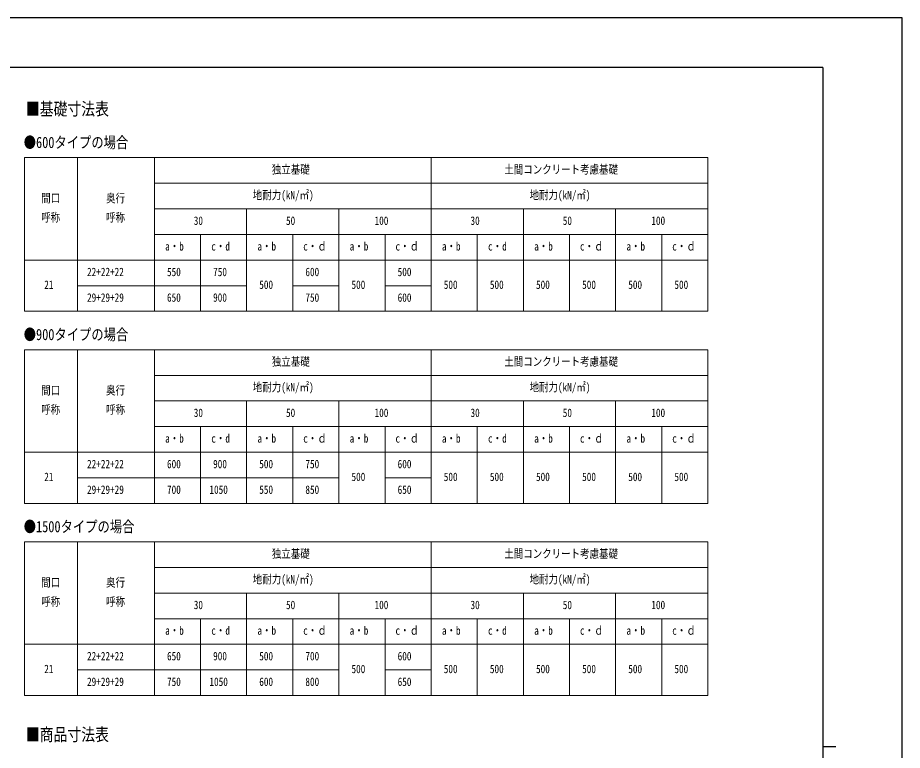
# Model space of a CAD drawing. Units: millimetres, scale not verified. Extents: x -12615 to 12615, y -8910 to 8910.
# Drawn here: x 2259 to 12615, y 329 to 8910 of the extents above; entities that cross this region are included whole.
import ezdxf
from ezdxf.enums import TextEntityAlignment as Align

# ---------------------------------------------------------------- set-up
doc = ezdxf.new("R2010")
doc.units = ezdxf.units.MM
doc.header["$LTSCALE"] = 40
doc.layers.add('0-1_TABLE1', color=7, linetype='Continuous', lineweight=18)
doc.layers.add('0-2_USER1', color=3, linetype='Continuous')
doc.layers.add('0-7_YKK_ZWAK', color=7, linetype='Continuous')
doc.styles.add('ＭＳ ゴシック', font='')
doc.styles.get('ＭＳ ゴシック').set_extended_font_data('MS Gothic')

msp = doc.modelspace()

# ---------------------------------------------------------------- linework, layer by layer
at = {"layer": '0-1_TABLE1'}
for p, q in [((2339.33, 7270.82), (10339.33, 7270.82)), ((2339.33, 7270.82), (2339.33, 5470.82)), ((2959.33, 7270.82), (2959.33, 5470.82)), ((3859.33, 7270.82), (3859.33, 5470.82)), ((7099.33, 7270.82), (7099.33, 5470.82)), ((3859.33, 6970.82), (10339.33, 6970.82)), ((3859.33, 6670.82), (10339.33, 6670.82)), ((4939.33, 6670.82), (4939.33, 5470.82)), ((6019.33, 6670.82), (6019.33, 5470.82)), ((8179.33, 6670.82), (8179.33, 5470.82)), ((9259.33, 6670.82), (9259.33, 5470.82)), ((3859.33, 6370.82), (10339.33, 6370.82)), ((5479.33, 6370.82), (5479.33, 5470.82)), ((6559.33, 6370.82), (6559.33, 5470.82)), ((7639.33, 6370.82), (7639.33, 5470.82)), ((8719.33, 6370.82), (8719.33, 5470.82)), ((9799.33, 6370.82), (9799.33, 5470.82)), ((2339.33, 6070.82), (10339.33, 6070.82)), ((2959.33, 5770.82), (4939.33, 5770.82)), ((5479.33, 5770.82), (6019.33, 5770.82)), ((6559.33, 5770.82), (7099.33, 5770.82)), ((2339.33, 5020.82), (10339.33, 5020.82)), ((2339.33, 5020.82), (2339.33, 3220.82)), ((2959.33, 5020.82), (2959.33, 3220.82)), ((3859.33, 5020.82), (3859.33, 3220.82)), ((7099.33, 5020.82), (7099.33, 3220.82)), ((3859.33, 4720.82), (10339.33, 4720.82)), ((3859.33, 4420.82), (10339.33, 4420.82)), ((6019.33, 4420.82), (6019.33, 3220.82)), ((8179.33, 4420.82), (8179.33, 3220.82)), ((9259.33, 4420.82), (9259.33, 3220.82)), ((3859.33, 4120.82), (10339.33, 4120.82)), ((5479.33, 4120.82), (5479.33, 3220.82)), ((6559.33, 4120.82), (6559.33, 3220.82)), ((7639.33, 4120.82), (7639.33, 3220.82)), ((8719.33, 4120.82), (8719.33, 3220.82)), ((9799.33, 4120.82), (9799.33, 3220.82)), ((2339.33, 3820.82), (10339.33, 3820.82)), ((2959.33, 3520.82), (6019.33, 3520.82)), ((6559.33, 3520.82), (7099.33, 3520.82)), ((2339.33, 2770.82), (10339.33, 2770.82)), ((2339.33, 2770.82), (2339.33, 970.82)), ((2959.33, 2770.82), (2959.33, 970.82)), ((7099.33, 2770.82), (7099.33, 970.82)), ((3859.33, 2470.82), (10339.33, 2470.82)), ((3859.33, 2170.82), (10339.33, 2170.82)), ((6019.33, 2170.82), (6019.33, 970.82)), ((8179.33, 2170.82), (8179.33, 970.82)), ((9259.33, 2170.82), (9259.33, 970.82)), ((3859.33, 1870.82), (10339.33, 1870.82)), ((4399.33, 1870.82), (4399.33, 970.82)), ((6559.33, 1870.82), (6559.33, 970.82)), ((7639.33, 1870.82), (7639.33, 970.82)), ((8719.33, 1870.82), (8719.33, 970.82)), ((9799.33, 1870.82), (9799.33, 970.82)), ((2339.33, 1570.82), (10339.33, 1570.82)), ((2959.33, 1270.82), (6019.33, 1270.82)), ((6559.33, 1270.82), (7099.33, 1270.82))]:
    msp.add_line(p, q, dxfattribs=at)
for points in [[(10339.33, 7270.82), (10339.33, 6670.82), (10339.33, 5470.82)], [(4399.33, 6370.82), (4399.33, 5770.82), (4399.33, 5470.82)], [(2339.33, 5470.82), (2959.33, 5470.82), (7099.33, 5470.82), (10339.33, 5470.82)], [(10339.33, 5020.82), (10339.33, 4420.82), (10339.33, 3220.82)], [(4939.33, 4420.82), (4939.33, 3520.82), (4939.33, 3220.82)], [(4399.33, 4120.82), (4399.33, 3520.82), (4399.33, 3220.82)], [(2339.33, 3220.82), (2959.33, 3220.82), (7099.33, 3220.82), (10339.33, 3220.82)], [(3859.33, 2770.82), (3859.33, 1270.82), (3859.33, 970.82)], [(10339.33, 2770.82), (10339.33, 2170.82), (10339.33, 970.82)], [(4939.33, 2170.82), (4939.33, 1270.82), (4939.33, 970.82)], [(5479.33, 1870.82), (5479.33, 1270.82), (5479.33, 970.82)], [(2339.33, 970.82), (2959.33, 970.82), (7099.33, 970.82), (10339.33, 970.82)]]:
    msp.add_lwpolyline(points, dxfattribs=at)
at = {"layer": '0-7_YKK_ZWAK'}
for p, q in [((11685.06, 8325), (-11714.94, 8325)), ((11685.06, 8325), (11685.06, -7575)), ((11685.06, 375), (11835.06, 375))]:
    msp.add_line(p, q, dxfattribs=at)
msp.add_lwpolyline([(-12615, -8910), (12615, -8910), (12615, 8910), (-12615, 8910)], close=True, dxfattribs=at)

# ---------------------------------------------------------------- texts
at = {"layer": '0-1_TABLE1', "style": 'ＭＳ ゴシック', "width": 0.8}
for s, p in [('独立基礎', (5234.53, 7053.32)), ('土間コンクリート考慮基礎', (7956.13, 7053.32)), ('間口', (2534.13, 6715.82)), ('奥行', (3294.13, 6715.82)), ('地耐力(kN/㎡)', (5011.33, 6753.32)), ('地耐力(kN/㎡)', (8251.33, 6753.32)), ('呼称', (2534.13, 6490.82)), ('呼称', (3294.13, 6490.82)), ('30', (4320.13, 6453.32)), ('50', (5400.13, 6453.32)), ('100', (6436.93, 6453.32)), ('30', (7560.13, 6453.32)), ('50', (8640.13, 6453.32)), ('100', (9676.93, 6453.32)), ('a・b', (3985.33, 6153.32)), ('c・d', (4525.33, 6153.32)), ('a・b', (5065.33, 6153.32)), ('c・ｄ', (5601.73, 6153.32)), ('a・b', (6145.33, 6153.32)), ('c・ｄ', (6681.73, 6153.32)), ('a・b', (7225.33, 6153.32)), ('c・d', (7765.33, 6153.32)), ('a・b', (8305.33, 6153.32)), ('c・ｄ', (8841.73, 6153.32)), ('a・b', (9385.33, 6153.32)), ('c・ｄ', (9921.73, 6153.32)), ('22+22+22', (3070.93, 5853.32)), ('550', (4006.93, 5853.32)), ('750', (4546.93, 5853.32)), ('600', (5626.93, 5853.32)), ('500', (6706.93, 5853.32)), ('21', (2570.13, 5703.32)), ('500', (5086.93, 5703.32)), ('500', (6166.93, 5703.32)), ('500', (7246.93, 5703.32)), ('500', (7786.93, 5703.32)), ('500', (8326.93, 5703.32)), ('500', (8866.93, 5703.32)), ('500', (9406.93, 5703.32)), ('500', (9946.93, 5703.32)), ('29+29+29', (3070.93, 5553.32)), ('650', (4006.93, 5553.32)), ('900', (4546.93, 5553.32)), ('750', (5626.93, 5553.32)), ('600', (6706.93, 5553.32)), ('独立基礎', (5234.53, 4803.32)), ('土間コンクリート考慮基礎', (7956.13, 4803.32)), ('間口', (2534.13, 4465.82)), ('奥行', (3294.13, 4465.82)), ('地耐力(kN/㎡)', (5011.33, 4503.32)), ('地耐力(kN/㎡)', (8251.33, 4503.32)), ('呼称', (2534.13, 4240.82)), ('呼称', (3294.13, 4240.82)), ('30', (4320.13, 4203.32)), ('50', (5400.13, 4203.32)), ('100', (6436.93, 4203.32)), ('30', (7560.13, 4203.32)), ('50', (8640.13, 4203.32)), ('100', (9676.93, 4203.32)), ('c・ｄ', (5601.73, 3903.32)), ('c・ｄ', (6681.73, 3903.32)), ('c・ｄ', (8841.73, 3903.32)), ('c・ｄ', (9921.73, 3903.32)), ('a・b', (3985.33, 3903.32)), ('c・d', (4525.33, 3903.32)), ('a・b', (5065.33, 3903.32)), ('a・b', (6145.33, 3903.32)), ('a・b', (7225.33, 3903.32)), ('c・d', (7765.33, 3903.32)), ('a・b', (8305.33, 3903.32)), ('a・b', (9385.33, 3903.32)), ('22+22+22', (3070.93, 3603.32)), ('600', (4006.93, 3603.32)), ('900', (4546.93, 3603.32)), ('500', (5086.93, 3603.32)), ('750', (5626.93, 3603.32)), ('600', (6706.93, 3603.32)), ('21', (2570.13, 3453.32)), ('500', (6166.93, 3453.32)), ('500', (7246.93, 3453.32)), ('500', (7786.93, 3453.32)), ('500', (8326.93, 3453.32)), ('500', (8866.93, 3453.32)), ('500', (9406.93, 3453.32)), ('500', (9946.93, 3453.32)), ('29+29+29', (3070.93, 3303.32)), ('700', (4006.93, 3303.32)), ('1050', (4503.73, 3303.32)), ('550', (5086.93, 3303.32)), ('850', (5626.93, 3303.32)), ('650', (6706.93, 3303.32)), ('独立基礎', (5234.53, 2553.32)), ('土間コンクリート考慮基礎', (7956.13, 2553.32)), ('地耐力(kN/㎡)', (5011.33, 2253.32)), ('地耐力(kN/㎡)', (8251.33, 2253.32)), ('間口', (2534.13, 2215.82)), ('奥行', (3294.13, 2215.82)), ('呼称', (2534.13, 1990.82)), ('呼称', (3294.13, 1990.82)), ('30', (4320.13, 1953.32)), ('50', (5400.13, 1953.32)), ('100', (6436.93, 1953.32)), ('30', (7560.13, 1953.32)), ('50', (8640.13, 1953.32)), ('100', (9676.93, 1953.32)), ('a・b', (3985.33, 1653.32)), ('c・d', (4525.33, 1653.32)), ('a・b', (5065.33, 1653.32)), ('c・ｄ', (5601.73, 1653.32)), ('a・b', (6145.33, 1653.32)), ('c・ｄ', (6681.73, 1653.32)), ('a・b', (7225.33, 1653.32)), ('c・d', (7765.33, 1653.32)), ('a・b', (8305.33, 1653.32)), ('c・ｄ', (8841.73, 1653.32)), ('a・b', (9385.33, 1653.32)), ('c・ｄ', (9921.73, 1653.32)), ('22+22+22', (3070.93, 1353.32)), ('650', (4006.93, 1353.32)), ('900', (4546.93, 1353.32)), ('500', (5086.93, 1353.32)), ('700', (5626.93, 1353.32)), ('600', (6706.93, 1353.32)), ('21', (2570.13, 1203.32)), ('500', (6166.93, 1203.32)), ('500', (7246.93, 1203.32)), ('500', (7786.93, 1203.32)), ('500', (8326.93, 1203.32)), ('500', (8866.93, 1203.32)), ('500', (9406.93, 1203.32)), ('500', (9946.93, 1203.32)), ('29+29+29', (3070.93, 1053.32)), ('750', (4006.93, 1053.32)), ('1050', (4503.73, 1053.32)), ('600', (5086.93, 1053.32)), ('800', (5626.93, 1053.32)), ('650', (6706.93, 1053.32))]:
    msp.add_text(s, height=98.97, dxfattribs=at).set_placement(p, align=Align.BOTTOM_LEFT)
at = {"layer": '0-2_USER1', "style": 'ＭＳ ゴシック', "width": 0.8}
for s, height, p in [('■基礎寸法表', 148.5, (2354.88, 7722.59)), ('●600タイプの場合', 132, (2329.73, 7343.95)), ('●900タイプの場合', 132, (2329.73, 5093.95)), ('●1500タイプの場合', 132, (2329.73, 2843.95)), ('■商品寸法表', 148.5, (2354.88, 395.44))]:
    msp.add_text(s, height=height, dxfattribs=at).set_placement(p, align=Align.BOTTOM_LEFT)

doc.saveas('drawing.dxf')
